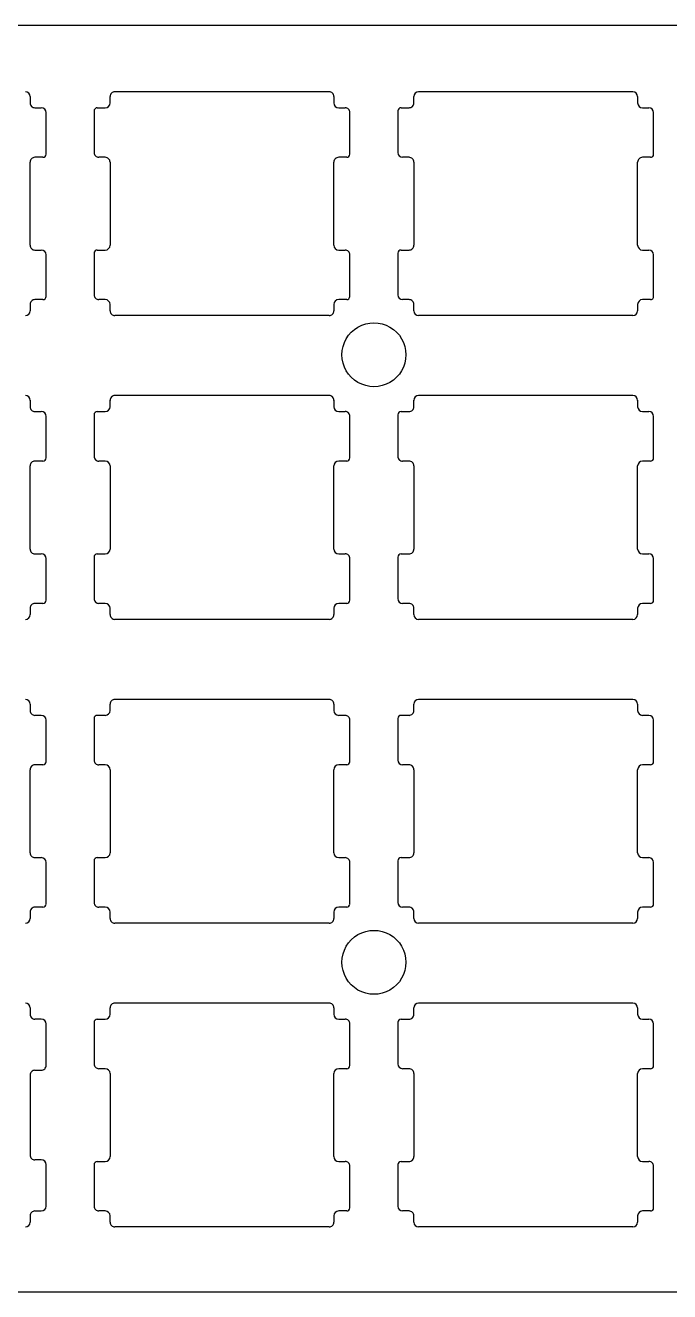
# Model space of a CAD drawing. Extents: x 0 to 657, y -223 to 2.
# Drawn here: x 428.2 to 542.5, y -222.6 to 1.9 of the extents above; entities that cross this region are included whole.
import ezdxf

# ---------------------------------------------------------------- set-up
doc = ezdxf.new("R2010")
doc.units = 0
doc.layers.get('0').update_dxf_attribs({"linetype": 'CONTINUOUS'})

msp = doc.modelspace()

# ---------------------------------------------------------------- linework, layer by layer
at = {"color": 7}
for points in [[(17.219007, 1.946728), (639.708805, 1.946728)], [(429.073009, -10.67486), (429.073009, -11.812459)], [(443.249795, -11.812459), (443.249795, -10.67486)], [(482.079358, -9.825261), (444.099394, -9.825261)], [(482.936157, -10.67486), (482.936157, -11.812459)], [(497.105743, -11.812459), (497.105743, -10.67486)], [(535.942506, -9.825261), (497.955342, -9.825261)], [(536.792105, -10.67486), (536.792105, -11.812459)], [(429.922608, -12.662058), (431.060207, -12.662058)], [(440.412998, -13.230858), (440.412998, -20.596451)], [(440.981797, -12.662058), (442.400196, -12.662058)], [(483.785756, -12.662058), (484.916155, -12.662058)], [(494.268946, -13.230858), (494.268946, -20.596451)], [(494.837745, -12.662058), (496.256144, -12.662058)], [(537.641704, -12.662058), (538.772103, -12.662058)], [(431.909806, -20.88445), (431.909806, -13.511657)], [(485.765754, -20.88445), (485.765754, -13.511657)], [(539.628902, -20.88445), (539.628902, -13.511657)], [(429.073009, -37.041235), (429.073009, -22.295649)], [(431.341007, -21.44605), (429.922608, -21.44605)], [(442.400196, -21.44605), (441.262597, -21.44605)], [(443.249795, -22.295649), (443.249795, -37.041235)], [(482.936157, -37.041235), (482.936157, -22.295649)], [(485.204155, -21.44605), (483.785756, -21.44605)], [(496.256144, -21.44605), (495.118545, -21.44605)], [(497.105743, -22.295649), (497.105743, -37.041235)], [(536.792105, -37.041235), (536.792105, -22.295649)], [(539.060103, -21.44605), (537.641704, -21.44605)], [(429.922608, -37.890834), (431.060207, -37.890834)], [(440.981797, -37.890834), (442.400196, -37.890834)], [(483.785756, -37.890834), (484.916155, -37.890834)], [(494.837745, -37.890834), (496.256144, -37.890834)], [(537.641704, -37.890834), (538.772103, -37.890834)], [(431.909806, -46.106026), (431.909806, -38.740433)], [(440.412998, -38.452433), (440.412998, -45.825226)], [(485.765754, -46.106026), (485.765754, -38.740433)], [(494.268946, -38.452433), (494.268946, -45.825226)], [(539.628902, -46.106026), (539.628902, -38.740433)], [(431.341007, -46.674825), (429.922608, -46.674825)], [(442.400196, -46.674825), (441.262597, -46.674825)], [(485.204155, -46.674825), (483.785756, -46.674825)], [(496.256144, -46.674825), (495.118545, -46.674825)], [(539.060103, -46.674825), (537.641704, -46.674825)], [(429.073009, -47.524425), (429.073009, -48.662023)], [(443.249795, -48.662023), (443.249795, -47.524425)], [(482.936157, -47.524425), (482.936157, -48.662023)], [(497.105743, -48.662023), (497.105743, -47.524425)], [(536.792105, -47.524425), (536.792105, -48.662023)], [(482.079358, -49.511623), (444.099394, -49.511623)], [(535.942506, -49.511623), (497.955342, -49.511623)], [(429.073009, -64.530808), (429.073009, -65.668407)], [(443.249795, -65.668407), (443.249795, -64.530808)], [(482.079358, -63.681209), (444.099394, -63.681209)], [(482.936157, -64.530808), (482.936157, -65.668407)], [(497.105743, -65.668407), (497.105743, -64.530808)], [(535.942506, -63.681209), (497.955342, -63.681209)], [(536.792105, -64.530808), (536.792105, -65.668407)], [(429.922608, -66.518006), (431.060207, -66.518006)], [(440.412998, -67.086806), (440.412998, -74.452399)], [(440.981797, -66.518006), (442.400196, -66.518006)], [(483.785756, -66.518006), (484.916155, -66.518006)], [(494.268946, -67.086806), (494.268946, -74.452399)], [(494.837745, -66.518006), (496.256144, -66.518006)], [(537.641704, -66.518006), (538.772103, -66.518006)], [(431.909806, -74.740398), (431.909806, -67.367605)], [(485.765754, -74.740398), (485.765754, -67.367605)], [(539.628902, -74.740398), (539.628902, -67.367605)], [(429.073009, -90.897183), (429.073009, -76.158797)], [(431.341007, -75.309198), (429.922608, -75.309198)], [(442.400196, -75.309198), (441.262597, -75.309198)], [(443.249795, -76.158797), (443.249795, -90.897183)], [(482.936157, -90.897183), (482.936157, -76.158797)], [(485.204155, -75.309198), (483.785756, -75.309198)], [(496.256144, -75.309198), (495.118545, -75.309198)], [(497.105743, -76.158797), (497.105743, -90.897183)], [(536.792105, -90.897183), (536.792105, -76.158797)], [(539.060103, -75.309198), (537.641704, -75.309198)], [(429.922608, -91.746782), (431.060207, -91.746782)], [(440.981797, -91.746782), (442.400196, -91.746782)], [(483.785756, -91.746782), (484.916155, -91.746782)], [(494.837745, -91.746782), (496.256144, -91.746782)], [(537.641704, -91.746782), (538.772103, -91.746782)], [(431.909806, -99.969174), (431.909806, -92.596381)], [(440.412998, -92.315581), (440.412998, -99.681174)], [(485.765754, -99.969174), (485.765754, -92.596381)], [(494.268946, -92.315581), (494.268946, -99.681174)], [(539.628902, -99.969174), (539.628902, -92.596381)], [(431.341007, -100.530773), (429.922608, -100.530773)], [(442.400196, -100.530773), (441.262597, -100.530773)], [(485.204155, -100.530773), (483.785756, -100.530773)], [(496.256144, -100.530773), (495.118545, -100.530773)], [(539.060103, -100.530773), (537.641704, -100.530773)], [(429.073009, -101.387573), (429.073009, -102.517971)], [(443.249795, -102.517971), (443.249795, -101.387573)], [(482.936157, -101.387573), (482.936157, -102.517971)], [(497.105743, -102.517971), (497.105743, -101.387573)], [(536.792105, -101.387573), (536.792105, -102.517971)], [(482.079358, -103.367571), (444.099394, -103.367571)], [(535.942506, -103.367571), (497.955342, -103.367571)], [(429.073009, -118.393956), (429.073009, -119.524355)], [(443.249795, -119.524355), (443.249795, -118.393956)], [(482.079358, -117.544357), (444.099394, -117.544357)], [(482.936157, -118.393956), (482.936157, -119.524355)], [(497.105743, -119.524355), (497.105743, -118.393956)], [(535.942506, -117.544357), (497.955342, -117.544357)], [(536.792105, -118.393956), (536.792105, -119.524355)], [(429.922608, -120.373954), (431.060207, -120.373954)], [(431.909806, -128.596346), (431.909806, -121.230753)], [(440.412998, -120.942754), (440.412998, -128.315547)], [(440.981797, -120.373954), (442.400196, -120.373954)], [(483.785756, -120.373954), (484.916155, -120.373954)], [(485.765754, -128.596346), (485.765754, -121.230753)], [(494.268946, -120.942754), (494.268946, -128.315547)], [(494.837745, -120.373954), (496.256144, -120.373954)], [(537.641704, -120.373954), (538.772103, -120.373954)], [(539.628902, -128.596346), (539.628902, -121.230753)], [(429.073009, -144.753131), (429.073009, -130.014745)], [(431.341007, -129.165146), (429.922608, -129.165146)], [(442.400196, -129.165146), (441.262597, -129.165146)], [(443.249795, -130.014745), (443.249795, -144.753131)], [(482.936157, -144.753131), (482.936157, -130.014745)], [(485.204155, -129.165146), (483.785756, -129.165146)], [(496.256144, -129.165146), (495.118545, -129.165146)], [(497.105743, -130.014745), (497.105743, -144.753131)], [(536.792105, -144.753131), (536.792105, -130.014745)], [(539.060103, -129.165146), (537.641704, -129.165146)], [(429.922608, -145.60273), (431.060207, -145.60273)], [(440.981797, -145.60273), (442.400196, -145.60273)], [(483.785756, -145.60273), (484.916155, -145.60273)], [(494.837745, -145.60273), (496.256144, -145.60273)], [(537.641704, -145.60273), (538.772103, -145.60273)], [(431.909806, -153.825122), (431.909806, -146.452329)], [(440.412998, -146.171529), (440.412998, -153.544322)], [(485.765754, -153.825122), (485.765754, -146.452329)], [(494.268946, -146.171529), (494.268946, -153.544322)], [(539.628902, -153.825122), (539.628902, -146.452329)], [(431.341007, -154.393921), (429.922608, -154.393921)], [(442.400196, -154.393921), (441.262597, -154.393921)], [(485.204155, -154.393921), (483.785756, -154.393921)], [(496.256144, -154.393921), (495.118545, -154.393921)], [(539.060103, -154.393921), (537.641704, -154.393921)], [(429.073009, -155.243521), (429.073009, -156.373919)], [(443.249795, -156.373919), (443.249795, -155.243521)], [(482.936157, -155.243521), (482.936157, -156.373919)], [(497.105743, -156.373919), (497.105743, -155.243521)], [(536.792105, -155.243521), (536.792105, -156.373919)], [(482.079358, -157.230719), (444.099394, -157.230719)], [(535.942506, -157.230719), (497.955342, -157.230719)], [(429.073009, -172.249904), (429.073009, -173.387503)], [(443.249795, -173.387503), (443.249795, -172.249904)], [(482.079358, -171.400305), (444.099394, -171.400305)], [(482.936157, -172.249904), (482.936157, -173.387503)], [(497.105743, -173.387503), (497.105743, -172.249904)], [(535.942506, -171.400305), (497.955342, -171.400305)], [(536.792105, -172.249904), (536.792105, -173.387503)], [(431.060207, -174.237102), (429.922608, -174.237102)], [(431.909806, -182.452294), (431.909806, -175.086701)], [(440.412998, -174.798702), (440.412998, -182.171495)], [(440.981797, -174.237102), (442.400196, -174.237102)], [(483.785756, -174.237102), (484.916155, -174.237102)], [(485.765754, -182.452294), (485.765754, -175.086701)], [(494.268946, -174.798702), (494.268946, -182.171495)], [(494.837745, -174.237102), (496.256144, -174.237102)], [(537.641704, -174.237102), (538.772103, -174.237102)], [(539.628902, -182.452294), (539.628902, -175.086701)], [(429.922608, -183.309093), (431.060207, -183.309093)], [(442.400196, -183.021094), (441.262597, -183.021094)], [(443.249795, -183.870693), (443.249795, -198.616279)], [(482.936157, -198.616279), (482.936157, -183.870693)], [(485.204155, -183.021094), (483.785756, -183.021094)], [(496.256144, -183.021094), (495.118545, -183.021094)], [(497.105743, -183.870693), (497.105743, -198.616279)], [(536.792105, -198.616279), (536.792105, -183.870693)], [(539.060103, -183.021094), (537.641704, -183.021094)], [(429.073009, -184.158693), (429.073009, -198.328279)], [(431.060207, -199.177878), (429.922608, -199.177878)], [(440.981797, -199.465878), (442.400196, -199.465878)], [(483.785756, -199.465878), (484.916155, -199.465878)], [(494.837745, -199.465878), (496.256144, -199.465878)], [(537.641704, -199.465878), (538.772103, -199.465878)], [(431.909806, -207.40027), (431.909806, -200.027477)], [(440.412998, -200.027477), (440.412998, -207.40027)], [(485.765754, -207.68107), (485.765754, -200.315477)], [(494.268946, -200.027477), (494.268946, -207.40027)], [(539.628902, -207.68107), (539.628902, -200.315477)], [(429.922608, -208.249869), (431.060207, -208.249869)], [(442.400196, -208.249869), (441.262597, -208.249869)], [(485.204155, -208.249869), (483.785756, -208.249869)], [(496.256144, -208.249869), (495.118545, -208.249869)], [(539.060103, -208.249869), (537.641704, -208.249869)], [(429.073009, -209.099469), (429.073009, -210.237067)], [(443.249795, -210.237067), (443.249795, -209.099469)], [(482.936157, -209.099469), (482.936157, -210.237067)], [(497.105743, -210.237067), (497.105743, -209.099469)], [(536.792105, -209.099469), (536.792105, -210.237067)], [(482.079358, -211.086667), (444.099394, -211.086667)], [(535.942506, -211.086667), (497.955342, -211.086667)], [(17.219007, -222.556256), (639.708805, -222.556256)]]:
    msp.add_lwpolyline(points, dxfattribs=at)
for points in [[(495.712573, -56.450983)], [(495.712573, -164.167177)]]:
    msp.add_lwpolyline(points, close=True, dxfattribs=at)
for points in [[(429.078049, -10.6799), (429.078009, -10.210298), (428.697331, -9.829621), (428.22773, -9.829581)], [(443.500563, -10.0784), (443.340946, -10.237882), (443.251254, -10.454263), (443.251235, -10.6799)], [(444.102274, -9.829581), (443.876637, -9.829409), (443.660181, -9.918918), (443.500563, -10.0784)], [(482.687548, -10.0784), (482.527931, -9.918918), (482.311475, -9.829409), (482.085838, -9.829581)], [(482.936877, -10.6799), (482.936858, -10.454263), (482.847166, -10.237882), (482.687548, -10.0784)], [(497.960382, -9.829581), (497.49078, -9.829621), (497.110103, -10.210298), (497.110063, -10.6799)], [(536.794985, -10.6799), (536.794945, -10.210298), (536.414267, -9.829621), (535.944666, -9.829581)], [(429.078049, -11.813899), (429.078068, -12.039537), (429.16776, -12.255917), (429.327377, -12.415399)], [(429.327377, -12.415399), (429.486995, -12.574881), (429.70345, -12.66439), (429.929088, -12.664218)], [(431.912686, -13.514537), (431.912646, -13.044936), (431.531969, -12.664258), (431.062367, -12.664218)], [(440.582902, -12.830013), (440.476497, -12.936283), (440.416675, -13.080474), (440.416598, -13.230858)], [(440.983957, -12.664218), (440.833574, -12.664104), (440.689307, -12.723744), (440.582902, -12.830013)], [(442.400916, -12.664218), (442.870518, -12.664178), (443.251195, -12.283501), (443.251235, -11.813899)], [(482.936877, -11.813899), (482.936917, -12.283501), (483.317594, -12.664178), (483.787196, -12.664218)], [(485.522186, -12.913037), (485.362568, -12.753555), (485.146112, -12.664046), (484.920475, -12.664218)], [(485.771514, -13.514537), (485.771495, -13.2889), (485.681803, -13.07252), (485.522186, -12.913037)], [(494.842065, -12.664218), (494.529185, -12.664378), (494.275586, -12.917978), (494.275426, -13.230858)], [(496.259024, -12.664218), (496.484661, -12.66439), (496.701117, -12.574881), (496.860735, -12.415399)], [(496.860735, -12.415399), (497.020352, -12.255917), (497.110044, -12.039537), (497.110063, -11.813899)], [(536.794985, -11.813899), (536.795025, -12.283501), (537.175702, -12.664178), (537.645304, -12.664218)], [(539.629622, -13.514537), (539.629582, -13.044936), (539.248905, -12.664258), (538.779303, -12.664218)], [(429.327122, -21.700163), (429.167484, -21.859801), (429.077877, -22.076367), (429.078049, -22.302129)], [(429.929088, -21.45109), (429.703326, -21.450918), (429.48676, -21.540525), (429.327122, -21.700163)], [(431.346047, -21.45109), (431.658927, -21.45093), (431.912526, -21.19733), (431.912686, -20.88445)], [(440.416598, -20.600771), (440.416617, -20.826408), (440.506309, -21.042788), (440.665926, -21.202271)], [(440.665926, -21.202271), (440.825544, -21.361753), (441.041999, -21.451262), (441.267637, -21.45109)], [(443.002416, -21.700418), (442.842934, -21.540801), (442.626554, -21.451109), (442.400916, -21.45109)], [(443.251235, -22.302129), (443.251407, -22.076491), (443.161898, -21.860035), (443.002416, -21.700418)], [(483.185696, -21.700418), (483.026214, -21.860035), (482.936705, -22.076491), (482.936877, -22.302129)], [(483.787196, -21.45109), (483.561558, -21.451109), (483.345178, -21.540801), (483.185696, -21.700418)], [(485.204155, -21.45109), (485.354538, -21.451204), (485.498805, -21.391564), (485.60521, -21.285295)], [(485.60521, -21.285295), (485.711614, -21.179025), (485.771437, -21.034834), (485.771514, -20.88445)], [(494.275426, -20.600771), (494.275466, -21.070372), (494.656143, -21.45105), (495.125745, -21.45109)], [(496.86099, -21.700163), (496.701351, -21.540525), (496.484786, -21.450918), (496.259024, -21.45109)], [(497.110063, -22.302129), (497.110235, -22.076367), (497.020628, -21.859801), (496.86099, -21.700163)], [(537.043804, -21.700418), (536.884322, -21.860035), (536.794813, -22.076491), (536.794985, -22.302129)], [(537.645304, -21.45109), (537.419666, -21.451109), (537.203286, -21.540801), (537.043804, -21.700418)], [(539.062263, -21.45109), (539.212646, -21.451204), (539.356913, -21.391564), (539.463318, -21.285295)], [(539.463318, -21.285295), (539.569722, -21.179025), (539.629545, -21.034834), (539.629622, -20.88445)], [(429.078049, -37.041955), (429.078068, -37.267592), (429.16776, -37.483972), (429.327377, -37.643455)], [(429.327377, -37.643455), (429.486995, -37.802937), (429.70345, -37.892446), (429.929088, -37.892274)], [(431.912686, -38.742593), (431.912646, -38.272991), (431.531969, -37.892314), (431.062367, -37.892274)], [(440.582902, -38.058069), (440.476497, -38.164338), (440.416675, -38.30853), (440.416598, -38.458913)], [(440.983957, -37.892274), (440.833574, -37.89216), (440.689307, -37.951799), (440.582902, -38.058069)], [(442.400916, -37.892274), (442.870518, -37.892234), (443.251195, -37.511557), (443.251235, -37.041955)], [(482.936877, -37.041955), (482.936917, -37.511557), (483.317594, -37.892234), (483.787196, -37.892274)], [(485.522186, -38.141093), (485.362568, -37.981611), (485.146112, -37.892102), (484.920475, -37.892274)], [(485.771514, -38.742593), (485.771495, -38.516955), (485.681803, -38.300575), (485.522186, -38.141093)], [(494.842065, -37.892274), (494.529185, -37.892434), (494.275586, -38.146033), (494.275426, -38.458913)], [(496.259024, -37.892274), (496.484661, -37.892446), (496.701117, -37.802937), (496.860735, -37.643455)], [(496.860735, -37.643455), (497.020352, -37.483972), (497.110044, -37.267592), (497.110063, -37.041955)], [(536.794985, -37.041955), (536.795025, -37.511557), (537.175702, -37.892234), (537.645304, -37.892274)], [(539.629622, -38.742593), (539.629582, -38.272991), (539.248905, -37.892314), (538.779303, -37.892274)], [(429.327377, -46.928685), (429.16776, -47.088167), (429.078068, -47.304547), (429.078049, -47.530185)], [(429.929088, -46.679865), (429.70345, -46.679693), (429.486995, -46.769202), (429.327377, -46.928685)], [(431.346047, -46.679865), (431.49643, -46.679789), (431.640621, -46.619966), (431.746891, -46.513561)], [(431.746891, -46.513561), (431.853161, -46.407157), (431.9128, -46.262889), (431.912686, -46.112506)], [(440.416598, -45.829546), (440.416617, -46.055184), (440.506309, -46.271564), (440.665926, -46.431046)], [(440.665926, -46.431046), (440.825544, -46.590529), (441.041999, -46.680037), (441.267637, -46.679865)], [(443.251235, -47.530185), (443.251195, -47.060583), (442.870518, -46.679905), (442.400916, -46.679865)], [(483.787196, -46.679865), (483.317594, -46.679905), (482.936917, -47.060583), (482.936877, -47.530185)], [(485.204155, -46.679865), (485.354663, -46.67998), (485.499039, -46.620241), (485.605465, -46.513816)], [(485.605465, -46.513816), (485.71189, -46.407391), (485.771628, -46.263014), (485.771514, -46.112506)], [(494.275426, -45.829546), (494.275466, -46.299148), (494.656143, -46.679826), (495.125745, -46.679865)], [(496.860735, -46.928685), (496.701117, -46.769202), (496.484661, -46.679693), (496.259024, -46.679865)], [(497.110063, -47.530185), (497.110044, -47.304547), (497.020352, -47.088167), (496.860735, -46.928685)], [(537.645304, -46.679865), (537.175702, -46.679905), (536.795025, -47.060583), (536.794985, -47.530185)], [(539.062263, -46.679865), (539.212771, -46.67998), (539.357147, -46.620241), (539.463573, -46.513816)], [(539.463573, -46.513816), (539.569998, -46.407391), (539.629736, -46.263014), (539.629622, -46.112506)], [(428.22773, -49.514503), (428.697331, -49.514463), (429.078009, -49.133785), (429.078049, -48.664183)], [(443.251235, -48.664183), (443.251254, -48.889821), (443.340946, -49.106201), (443.500563, -49.265683)], [(443.500563, -49.265683), (443.660181, -49.425166), (443.876637, -49.514675), (444.102274, -49.514503)], [(482.085838, -49.514503), (482.311475, -49.514675), (482.527931, -49.425166), (482.687548, -49.265683)], [(482.687548, -49.265683), (482.847166, -49.106201), (482.936858, -48.889821), (482.936877, -48.664183)], [(497.110063, -48.664183), (497.110103, -49.133785), (497.49078, -49.514463), (497.960382, -49.514503)], [(535.944666, -49.514503), (536.414267, -49.514463), (536.794945, -49.133785), (536.794985, -48.664183)], [(484.373996, -56.450983), (484.373996, -54.425541), (485.454556, -52.553956), (487.20864, -51.541235)], [(487.20864, -51.541235), (488.962724, -50.528514), (491.123845, -50.528514), (492.877929, -51.541235)], [(492.877929, -51.541235), (494.632013, -52.553956), (495.712573, -54.425541), (495.712573, -56.450983)], [(487.20864, -61.360731), (485.454556, -60.34801), (484.373996, -58.476425), (484.373996, -56.450983)], [(495.712573, -56.450983), (495.712573, -58.476425), (494.632013, -60.34801), (492.877929, -61.360731)], [(492.877929, -61.360731), (491.123845, -62.373452), (488.962724, -62.373452), (487.20864, -61.360731)], [(429.078049, -64.538008), (429.078009, -64.068406), (428.697331, -63.687729), (428.22773, -63.687689)], [(443.500563, -63.936508), (443.340946, -64.09599), (443.251254, -64.312371), (443.251235, -64.538008)], [(444.102274, -63.687689), (443.876637, -63.687517), (443.660181, -63.777026), (443.500563, -63.936508)], [(482.687548, -63.936508), (482.527931, -63.777026), (482.311475, -63.687517), (482.085838, -63.687689)], [(482.936877, -64.538008), (482.936858, -64.312371), (482.847166, -64.09599), (482.687548, -63.936508)], [(497.960382, -63.687689), (497.49078, -63.687729), (497.110103, -64.068406), (497.110063, -64.538008)], [(536.794985, -64.538008), (536.794945, -64.068406), (536.414267, -63.687729), (535.944666, -63.687689)], [(429.078049, -65.672007), (429.078068, -65.897645), (429.16776, -66.114025), (429.327377, -66.273507)], [(429.327377, -66.273507), (429.486995, -66.432989), (429.70345, -66.522498), (429.929088, -66.522326)], [(431.912686, -67.372645), (431.912646, -66.903044), (431.531969, -66.522366), (431.062367, -66.522326)], [(440.582902, -66.688121), (440.476497, -66.794391), (440.416675, -66.938582), (440.416598, -67.088966)], [(440.983957, -66.522326), (440.833574, -66.522212), (440.689307, -66.581852), (440.582902, -66.688121)], [(442.400916, -66.522326), (442.870518, -66.522286), (443.251195, -66.141609), (443.251235, -65.672007)], [(482.936877, -65.672007), (482.936917, -66.141609), (483.317594, -66.522286), (483.787196, -66.522326)], [(485.522186, -66.771145), (485.362568, -66.611663), (485.146112, -66.522154), (484.920475, -66.522326)], [(485.771514, -67.372645), (485.771495, -67.147008), (485.681803, -66.930628), (485.522186, -66.771145)], [(494.842065, -66.522326), (494.529185, -66.522486), (494.275586, -66.776086), (494.275426, -67.088966)], [(496.259024, -66.522326), (496.484661, -66.522498), (496.701117, -66.432989), (496.860735, -66.273507)], [(496.860735, -66.273507), (497.020352, -66.114025), (497.110044, -65.897645), (497.110063, -65.672007)], [(536.794985, -65.672007), (536.795025, -66.141609), (537.175702, -66.522286), (537.645304, -66.522326)], [(539.629622, -67.372645), (539.629582, -66.903044), (539.248905, -66.522366), (538.779303, -66.522326)], [(429.327377, -75.558737), (429.16776, -75.718219), (429.078068, -75.934599), (429.078049, -76.160237)], [(429.929088, -75.309918), (429.70345, -75.309746), (429.486995, -75.399255), (429.327377, -75.558737)], [(431.346047, -75.309918), (431.49643, -75.309841), (431.640621, -75.250018), (431.746891, -75.143614)], [(431.746891, -75.143614), (431.853161, -75.037209), (431.9128, -74.892942), (431.912686, -74.742558)], [(440.416598, -74.458879), (440.416426, -74.684641), (440.506033, -74.901206), (440.665671, -75.060844)], [(440.665671, -75.060844), (440.82531, -75.220482), (441.041875, -75.31009), (441.267637, -75.309918)], [(443.251235, -76.160237), (443.251195, -75.690635), (442.870518, -75.309957), (442.400916, -75.309918)], [(483.787196, -75.309918), (483.317594, -75.309957), (482.936917, -75.690635), (482.936877, -76.160237)], [(485.204155, -75.309918), (485.354663, -75.310032), (485.499039, -75.250294), (485.605465, -75.143868)], [(485.605465, -75.143868), (485.71189, -75.037443), (485.771628, -74.893066), (485.771514, -74.742558)], [(494.275426, -74.458879), (494.275254, -74.684516), (494.364763, -74.900972), (494.524245, -75.060589)], [(494.524245, -75.060589), (494.683727, -75.220207), (494.900107, -75.309899), (495.125745, -75.309918)], [(496.860735, -75.558737), (496.701117, -75.399255), (496.484661, -75.309746), (496.259024, -75.309918)], [(497.110063, -76.160237), (497.110044, -75.934599), (497.020352, -75.718219), (496.860735, -75.558737)], [(537.645304, -75.309918), (537.175702, -75.309957), (536.795025, -75.690635), (536.794985, -76.160237)], [(539.062263, -75.309918), (539.212771, -75.310032), (539.357147, -75.250294), (539.463573, -75.143868)], [(539.463573, -75.143868), (539.569998, -75.037443), (539.629736, -74.893066), (539.629622, -74.742558)], [(429.078049, -90.900063), (429.078068, -91.1257), (429.16776, -91.34208), (429.327377, -91.501563)], [(429.327377, -91.501563), (429.486995, -91.661045), (429.70345, -91.750554), (429.929088, -91.750382)], [(431.912686, -92.600701), (431.912646, -92.131099), (431.531969, -91.750422), (431.062367, -91.750382)], [(440.582647, -91.916431), (440.476222, -92.022857), (440.416483, -92.167233), (440.416598, -92.317741)], [(440.983957, -91.750382), (440.833449, -91.750267), (440.689073, -91.810006), (440.582647, -91.916431)], [(442.400916, -91.750382), (442.870518, -91.750342), (443.251195, -91.369665), (443.251235, -90.900063)], [(482.936877, -90.900063), (482.936917, -91.369665), (483.317594, -91.750342), (483.787196, -91.750382)], [(485.522186, -91.999201), (485.362568, -91.839719), (485.146112, -91.75021), (484.920475, -91.750382)], [(485.771514, -92.600701), (485.771495, -92.375063), (485.681803, -92.158683), (485.522186, -91.999201)], [(494.441221, -91.916686), (494.334951, -92.023091), (494.275312, -92.167358), (494.275426, -92.317741)], [(494.842065, -91.750382), (494.691682, -91.750459), (494.54749, -91.810281), (494.441221, -91.916686)], [(496.259024, -91.750382), (496.484661, -91.750554), (496.701117, -91.661045), (496.860735, -91.501563)], [(496.860735, -91.501563), (497.020352, -91.34208), (497.110044, -91.1257), (497.110063, -90.900063)], [(536.794985, -90.900063), (536.795025, -91.369665), (537.175702, -91.750342), (537.645304, -91.750382)], [(539.629622, -92.600701), (539.629582, -92.131099), (539.248905, -91.750422), (538.779303, -91.750382)], [(429.327377, -100.786792), (429.16776, -100.946275), (429.078068, -101.162655), (429.078049, -101.388293)], [(429.929088, -100.537973), (429.70345, -100.537801), (429.486995, -100.62731), (429.327377, -100.786792)], [(431.346047, -100.537973), (431.658927, -100.537814), (431.912526, -100.284214), (431.912686, -99.971334)], [(440.416598, -99.687654), (440.416617, -99.913292), (440.506309, -100.129672), (440.665926, -100.289154)], [(440.665926, -100.289154), (440.825544, -100.448637), (441.041999, -100.538145), (441.267637, -100.537973)], [(443.251235, -101.388293), (443.251195, -100.918691), (442.870518, -100.538013), (442.400916, -100.537973)], [(483.787196, -100.537973), (483.317594, -100.538013), (482.936917, -100.918691), (482.936877, -101.388293)], [(485.204155, -100.537973), (485.354538, -100.538088), (485.498805, -100.478448), (485.60521, -100.372178)], [(485.60521, -100.372178), (485.711614, -100.265909), (485.771437, -100.121717), (485.771514, -99.971334)], [(494.275426, -99.687654), (494.275466, -100.157256), (494.656143, -100.537934), (495.125745, -100.537973)], [(496.860735, -100.786792), (496.701117, -100.62731), (496.484661, -100.537801), (496.259024, -100.537973)], [(497.110063, -101.388293), (497.110044, -101.162655), (497.020352, -100.946275), (496.860735, -100.786792)], [(537.645304, -100.537973), (537.175702, -100.538013), (536.795025, -100.918691), (536.794985, -101.388293)], [(539.062263, -100.537973), (539.212646, -100.538088), (539.356913, -100.478448), (539.463318, -100.372178)], [(539.463318, -100.372178), (539.569722, -100.265909), (539.629545, -100.121717), (539.629622, -99.971334)], [(428.22773, -103.372611), (428.697331, -103.372571), (429.078009, -102.991893), (429.078049, -102.522291)], [(443.251235, -102.522291), (443.251254, -102.747929), (443.340946, -102.964309), (443.500563, -103.123791)], [(443.500563, -103.123791), (443.660181, -103.283274), (443.876637, -103.372783), (444.102274, -103.372611)], [(482.085838, -103.372611), (482.311475, -103.372783), (482.527931, -103.283274), (482.687548, -103.123791)], [(482.687548, -103.123791), (482.847166, -102.964309), (482.936858, -102.747929), (482.936877, -102.522291)], [(497.110063, -102.522291), (497.110103, -102.991893), (497.49078, -103.372571), (497.960382, -103.372611)], [(535.944666, -103.372611), (536.414267, -103.372571), (536.794945, -102.991893), (536.794985, -102.522291)], [(429.078049, -118.396116), (429.078009, -117.926514), (428.697331, -117.545837), (428.22773, -117.545797)], [(443.500563, -117.794616), (443.340946, -117.954098), (443.251254, -118.170478), (443.251235, -118.396116)], [(444.102274, -117.545797), (443.876637, -117.545625), (443.660181, -117.635134), (443.500563, -117.794616)], [(482.687548, -117.794616), (482.527931, -117.635134), (482.311475, -117.545625), (482.085838, -117.545797)], [(482.936877, -118.396116), (482.936858, -118.170478), (482.847166, -117.954098), (482.687548, -117.794616)], [(497.960382, -117.545797), (497.49078, -117.545837), (497.110103, -117.926514), (497.110063, -118.396116)], [(536.794985, -118.396116), (536.794945, -117.926514), (536.414267, -117.545837), (535.944666, -117.545797)], [(429.078049, -119.530115), (429.078068, -119.755753), (429.16776, -119.972133), (429.327377, -120.131615)], [(429.327377, -120.131615), (429.486995, -120.291097), (429.70345, -120.380606), (429.929088, -120.380434)], [(431.912686, -121.230753), (431.912646, -120.761152), (431.531969, -120.380474), (431.062367, -120.380434)], [(440.582902, -120.546229), (440.476497, -120.652499), (440.416675, -120.79669), (440.416598, -120.947074)], [(440.983957, -120.380434), (440.833574, -120.38032), (440.689307, -120.43996), (440.582902, -120.546229)], [(442.400916, -120.380434), (442.870518, -120.380394), (443.251195, -119.999717), (443.251235, -119.530115)], [(482.936877, -119.530115), (482.936917, -119.999717), (483.317594, -120.380394), (483.787196, -120.380434)], [(485.522186, -120.629253), (485.362568, -120.469771), (485.146112, -120.380262), (484.920475, -120.380434)], [(485.771514, -121.230753), (485.771495, -121.005116), (485.681803, -120.788736), (485.522186, -120.629253)], [(494.842065, -120.380434), (494.529185, -120.380594), (494.275586, -120.634193), (494.275426, -120.947074)], [(496.259024, -120.380434), (496.484661, -120.380606), (496.701117, -120.291097), (496.860735, -120.131615)], [(496.860735, -120.131615), (497.020352, -119.972133), (497.110044, -119.755753), (497.110063, -119.530115)], [(536.794985, -119.530115), (536.795025, -119.999717), (537.175702, -120.380394), (537.645304, -120.380434)], [(539.629622, -121.230753), (539.629582, -120.761152), (539.248905, -120.380474), (538.779303, -120.380434)], [(429.327377, -129.416845), (429.16776, -129.576327), (429.078068, -129.792707), (429.078049, -130.018345)], [(429.929088, -129.168026), (429.70345, -129.167854), (429.486995, -129.257362), (429.327377, -129.416845)], [(431.346047, -129.168026), (431.49643, -129.167949), (431.640621, -129.108126), (431.746891, -129.001722)], [(431.746891, -129.001722), (431.853161, -128.895317), (431.9128, -128.75105), (431.912686, -128.600666)], [(440.416598, -128.317707), (440.416617, -128.543344), (440.506309, -128.759724), (440.665926, -128.919207)], [(440.665926, -128.919207), (440.825544, -129.078689), (441.041999, -129.168198), (441.267637, -129.168026)], [(443.251235, -130.018345), (443.251195, -129.548743), (442.870518, -129.168065), (442.400916, -129.168026)], [(483.787196, -129.168026), (483.317594, -129.168065), (482.936917, -129.548743), (482.936877, -130.018345)], [(485.204155, -129.168026), (485.354663, -129.16814), (485.499039, -129.108402), (485.605465, -129.001976)], [(485.605465, -129.001976), (485.71189, -128.895551), (485.771628, -128.751174), (485.771514, -128.600666)], [(494.275426, -128.317707), (494.275466, -128.787308), (494.656143, -129.167986), (495.125745, -129.168026)], [(496.860735, -129.416845), (496.701117, -129.257362), (496.484661, -129.167854), (496.259024, -129.168026)], [(497.110063, -130.018345), (497.110044, -129.792707), (497.020352, -129.576327), (496.860735, -129.416845)], [(537.645304, -129.168026), (537.175702, -129.168065), (536.795025, -129.548743), (536.794985, -130.018345)], [(539.062263, -129.168026), (539.212771, -129.16814), (539.357147, -129.108402), (539.463573, -129.001976)], [(539.463573, -129.001976), (539.569998, -128.895551), (539.629736, -128.751174), (539.629622, -128.600666)], [(429.078049, -144.758171), (429.078068, -144.983808), (429.16776, -145.200188), (429.327377, -145.359671)], [(429.327377, -145.359671), (429.486995, -145.519153), (429.70345, -145.608662), (429.929088, -145.60849)], [(431.912686, -146.458809), (431.912646, -145.989207), (431.531969, -145.60853), (431.062367, -145.60849)], [(440.582647, -145.774539), (440.476222, -145.880965), (440.416483, -146.025341), (440.416598, -146.175849)], [(440.983957, -145.60849), (440.833449, -145.608375), (440.689073, -145.668114), (440.582647, -145.774539)], [(442.400916, -145.60849), (442.870518, -145.60845), (443.251195, -145.227772), (443.251235, -144.758171)], [(482.936877, -144.758171), (482.936917, -145.227772), (483.317594, -145.60845), (483.787196, -145.60849)], [(485.522186, -145.857309), (485.362568, -145.697827), (485.146112, -145.608318), (484.920475, -145.60849)], [(485.771514, -146.458809), (485.771495, -146.233171), (485.681803, -146.016791), (485.522186, -145.857309)], [(494.441221, -145.774794), (494.334951, -145.881199), (494.275312, -146.025466), (494.275426, -146.175849)], [(494.842065, -145.60849), (494.691682, -145.608567), (494.54749, -145.668389), (494.441221, -145.774794)], [(496.259024, -145.60849), (496.484661, -145.608662), (496.701117, -145.519153), (496.860735, -145.359671)], [(496.860735, -145.359671), (497.020352, -145.200188), (497.110044, -144.983808), (497.110063, -144.758171)], [(536.794985, -144.758171), (536.795025, -145.227772), (537.175702, -145.60845), (537.645304, -145.60849)], [(539.629622, -146.458809), (539.629582, -145.989207), (539.248905, -145.60853), (538.779303, -145.60849)], [(429.327377, -154.6449), (429.16776, -154.804383), (429.078068, -155.020763), (429.078049, -155.246401)], [(429.929088, -154.396081), (429.70345, -154.395909), (429.486995, -154.485418), (429.327377, -154.6449)], [(431.346047, -154.396081), (431.658927, -154.395922), (431.912526, -154.142322), (431.912686, -153.829442)], [(440.416598, -153.545762), (440.416617, -153.7714), (440.506309, -153.98778), (440.665926, -154.147262)], [(440.665926, -154.147262), (440.825544, -154.306745), (441.041999, -154.396253), (441.267637, -154.396081)], [(443.251235, -155.246401), (443.251195, -154.776799), (442.870518, -154.396121), (442.400916, -154.396081)], [(483.787196, -154.396081), (483.317594, -154.396121), (482.936917, -154.776799), (482.936877, -155.246401)], [(485.204155, -154.396081), (485.354538, -154.396196), (485.498805, -154.336556), (485.60521, -154.230286)], [(485.60521, -154.230286), (485.711614, -154.124017), (485.771437, -153.979825), (485.771514, -153.829442)], [(494.275426, -153.545762), (494.275466, -154.015364), (494.656143, -154.396042), (495.125745, -154.396081)], [(496.860735, -154.6449), (496.701117, -154.485418), (496.484661, -154.395909), (496.259024, -154.396081)], [(497.110063, -155.246401), (497.110044, -155.020763), (497.020352, -154.804383), (496.860735, -154.6449)], [(537.645304, -154.396081), (537.175702, -154.396121), (536.795025, -154.776799), (536.794985, -155.246401)], [(539.062263, -154.396081), (539.212646, -154.396196), (539.356913, -154.336556), (539.463318, -154.230286)], [(539.463318, -154.230286), (539.569722, -154.124017), (539.629545, -153.979825), (539.629622, -153.829442)], [(428.22773, -157.230719), (428.697331, -157.230679), (429.078009, -156.850001), (429.078049, -156.380399)], [(443.251235, -156.380399), (443.251254, -156.606037), (443.340946, -156.822417), (443.500563, -156.981899)], [(443.500563, -156.981899), (443.660181, -157.141382), (443.876637, -157.230891), (444.102274, -157.230719)], [(482.085838, -157.230719), (482.311475, -157.230891), (482.527931, -157.141382), (482.687548, -156.981899)], [(482.687548, -156.981899), (482.847166, -156.822417), (482.936858, -156.606037), (482.936877, -156.380399)], [(497.110063, -156.380399), (497.110103, -156.850001), (497.49078, -157.230679), (497.960382, -157.230719)], [(535.944666, -157.230719), (536.414267, -157.230679), (536.794945, -156.850001), (536.794985, -156.380399)], [(484.373996, -164.167177), (484.373996, -162.141736), (485.454556, -160.27015), (487.20864, -159.257429)], [(487.20864, -159.257429), (488.962724, -158.244708), (491.123845, -158.244708), (492.877929, -159.257429)], [(492.877929, -159.257429), (494.632013, -160.27015), (495.712573, -162.141736), (495.712573, -164.167177)], [(487.20864, -169.076926), (485.454556, -168.064205), (484.373996, -166.192619), (484.373996, -164.167177)], [(495.712573, -164.167177), (495.712573, -166.192619), (494.632013, -168.064205), (492.877929, -169.076926)], [(492.877929, -169.076926), (491.123845, -170.089647), (488.962724, -170.089647), (487.20864, -169.076926)], [(429.078049, -172.254224), (429.078009, -171.784622), (428.697331, -171.403945), (428.22773, -171.403905)], [(443.500563, -171.652724), (443.340946, -171.812206), (443.251254, -172.028586), (443.251235, -172.254224)], [(444.102274, -171.403905), (443.876637, -171.403733), (443.660181, -171.493242), (443.500563, -171.652724)], [(482.687548, -171.652724), (482.527931, -171.493242), (482.311475, -171.403733), (482.085838, -171.403905)], [(482.936877, -172.254224), (482.936858, -172.028586), (482.847166, -171.812206), (482.687548, -171.652724)], [(497.960382, -171.403905), (497.49078, -171.403945), (497.110103, -171.784622), (497.110063, -172.254224)], [(536.794985, -172.254224), (536.794945, -171.784622), (536.414267, -171.403945), (535.944666, -171.403905)], [(429.078049, -173.388223), (429.078068, -173.613861), (429.16776, -173.830241), (429.327377, -173.989723)], [(429.327377, -173.989723), (429.486995, -174.149205), (429.70345, -174.238714), (429.929088, -174.238542)], [(431.912686, -175.088861), (431.912646, -174.61926), (431.531969, -174.238582), (431.062367, -174.238542)], [(440.582647, -174.404592), (440.476222, -174.511017), (440.416483, -174.655394), (440.416598, -174.805902)], [(440.983957, -174.238542), (440.833449, -174.238428), (440.689073, -174.298166), (440.582647, -174.404592)], [(442.400916, -174.238542), (442.870518, -174.238502), (443.251195, -173.857825), (443.251235, -173.388223)], [(482.936877, -173.388223), (482.936917, -173.857825), (483.317594, -174.238502), (483.787196, -174.238542)], [(485.522186, -174.487361), (485.362568, -174.327879), (485.146112, -174.23837), (484.920475, -174.238542)], [(485.771514, -175.088861), (485.771495, -174.863224), (485.681803, -174.646844), (485.522186, -174.487361)], [(494.441221, -174.404846), (494.334951, -174.511251), (494.275312, -174.655518), (494.275426, -174.805902)], [(494.842065, -174.238542), (494.691682, -174.238619), (494.54749, -174.298442), (494.441221, -174.404846)], [(496.259024, -174.238542), (496.484661, -174.238714), (496.701117, -174.149205), (496.860735, -173.989723)], [(496.860735, -173.989723), (497.020352, -173.830241), (497.110044, -173.613861), (497.110063, -173.388223)], [(536.794985, -173.388223), (536.795025, -173.857825), (537.175702, -174.238502), (537.645304, -174.238542)], [(539.629622, -175.088861), (539.629582, -174.61926), (539.248905, -174.238582), (538.779303, -174.238542)], [(429.327377, -183.558633), (429.16776, -183.718115), (429.078068, -183.934495), (429.078049, -184.160133)], [(429.929088, -183.309813), (429.70345, -183.309641), (429.486995, -183.39915), (429.327377, -183.558633)], [(431.062367, -183.309813), (431.288004, -183.309794), (431.504385, -183.220102), (431.663867, -183.060485)], [(431.663867, -183.060485), (431.823349, -182.900868), (431.912858, -182.684412), (431.912686, -182.458774)], [(440.416598, -182.175815), (440.416617, -182.401452), (440.506309, -182.617832), (440.665926, -182.777315)], [(440.665926, -182.777315), (440.825544, -182.936797), (441.041999, -183.026306), (441.267637, -183.026134)], [(443.251235, -183.876453), (443.251195, -183.406851), (442.870518, -183.026173), (442.400916, -183.026134)], [(483.787196, -183.026134), (483.317594, -183.026173), (482.936917, -183.406851), (482.936877, -183.876453)], [(485.204155, -183.026134), (485.354663, -183.026248), (485.499039, -182.96651), (485.605465, -182.860084)], [(485.605465, -182.860084), (485.71189, -182.753659), (485.771628, -182.609282), (485.771514, -182.458774)], [(494.275426, -182.175815), (494.275466, -182.645416), (494.656143, -183.026094), (495.125745, -183.026134)], [(496.860735, -183.274953), (496.701117, -183.11547), (496.484661, -183.025962), (496.259024, -183.026134)], [(497.110063, -183.876453), (497.110044, -183.650815), (497.020352, -183.434435), (496.860735, -183.274953)], [(537.645304, -183.026134), (537.175702, -183.026173), (536.795025, -183.406851), (536.794985, -183.876453)], [(539.062263, -183.026134), (539.212771, -183.026248), (539.357147, -182.96651), (539.463573, -182.860084)], [(539.463573, -182.860084), (539.569998, -182.753659), (539.629736, -182.609282), (539.629622, -182.458774)], [(429.078049, -198.333319), (429.078068, -198.558957), (429.16776, -198.775337), (429.327377, -198.934819)], [(429.327377, -198.934819), (429.486995, -199.094301), (429.70345, -199.18381), (429.929088, -199.183638)], [(431.912686, -200.033957), (431.912646, -199.564355), (431.531969, -199.183678), (431.062367, -199.183638)], [(440.582647, -199.632647), (440.476222, -199.739073), (440.416483, -199.883449), (440.416598, -200.033957)], [(440.983957, -199.466598), (440.833449, -199.466483), (440.689073, -199.526222), (440.582647, -199.632647)], [(442.400916, -199.466598), (442.870518, -199.466558), (443.251195, -199.08588), (443.251235, -198.616279)], [(482.936877, -198.616279), (482.936917, -199.08588), (483.317594, -199.466558), (483.787196, -199.466598)], [(485.52244, -199.715671), (485.362802, -199.556033), (485.146237, -199.466426), (484.920475, -199.466598)], [(485.771514, -200.317637), (485.771686, -200.091875), (485.682079, -199.875309), (485.52244, -199.715671)], [(494.441221, -199.632902), (494.334951, -199.739307), (494.275312, -199.883574), (494.275426, -200.033957)], [(494.842065, -199.466598), (494.691682, -199.466675), (494.54749, -199.526497), (494.441221, -199.632902)], [(496.259024, -199.466598), (496.484661, -199.46677), (496.701117, -199.377261), (496.860735, -199.217779)], [(496.860735, -199.217779), (497.020352, -199.058296), (497.110044, -198.841916), (497.110063, -198.616279)], [(536.794985, -198.616279), (536.795025, -199.08588), (537.175702, -199.466558), (537.645304, -199.466598)], [(539.380803, -199.715926), (539.221321, -199.556309), (539.00494, -199.466617), (538.779303, -199.466598)], [(539.629622, -200.317637), (539.629794, -200.091999), (539.540285, -199.875544), (539.380803, -199.715926)], [(429.327377, -208.503008), (429.16776, -208.662491), (429.078068, -208.878871), (429.078049, -209.104508)], [(429.929088, -208.254189), (429.70345, -208.254017), (429.486995, -208.343526), (429.327377, -208.503008)], [(431.062367, -208.254189), (431.531969, -208.25415), (431.912646, -207.873472), (431.912686, -207.40387)], [(440.416598, -207.40387), (440.416617, -207.629508), (440.506309, -207.845888), (440.665926, -208.00537)], [(440.665926, -208.00537), (440.825544, -208.164853), (441.041999, -208.254361), (441.267637, -208.254189)], [(443.251235, -209.104508), (443.251195, -208.634907), (442.870518, -208.254229), (442.400916, -208.254189)], [(483.787196, -208.254189), (483.317594, -208.254229), (482.936917, -208.634907), (482.936877, -209.104508)], [(485.204155, -208.254189), (485.354538, -208.254304), (485.498805, -208.194664), (485.60521, -208.088394)], [(485.60521, -208.088394), (485.711614, -207.982125), (485.771437, -207.837933), (485.771514, -207.68755)], [(494.275426, -207.40387), (494.275466, -207.873472), (494.656143, -208.25415), (495.125745, -208.254189)], [(496.860735, -208.503008), (496.701117, -208.343526), (496.484661, -208.254017), (496.259024, -208.254189)], [(497.110063, -209.104508), (497.110044, -208.878871), (497.020352, -208.662491), (496.860735, -208.503008)], [(537.645304, -208.254189), (537.175702, -208.254229), (536.795025, -208.634907), (536.794985, -209.104508)], [(539.062263, -208.254189), (539.212646, -208.254304), (539.356913, -208.194664), (539.463318, -208.088394)], [(539.463318, -208.088394), (539.569722, -207.982125), (539.629545, -207.837933), (539.629622, -207.68755)], [(428.22773, -211.088827), (428.697331, -211.088787), (429.078009, -210.708109), (429.078049, -210.238507)], [(443.251235, -210.238507), (443.251254, -210.464145), (443.340946, -210.680525), (443.500563, -210.840007)], [(443.500563, -210.840007), (443.660181, -210.99949), (443.876637, -211.088999), (444.102274, -211.088827)], [(482.085838, -211.088827), (482.311475, -211.088999), (482.527931, -210.99949), (482.687548, -210.840007)], [(482.687548, -210.840007), (482.847166, -210.680525), (482.936858, -210.464145), (482.936877, -210.238507)], [(497.110063, -210.238507), (497.110103, -210.708109), (497.49078, -211.088787), (497.960382, -211.088827)], [(535.944666, -211.088827), (536.414267, -211.088787), (536.794945, -210.708109), (536.794985, -210.238507)]]:
    msp.add_open_spline(points, degree=3, dxfattribs=at)

doc.saveas('drawing.dxf')
